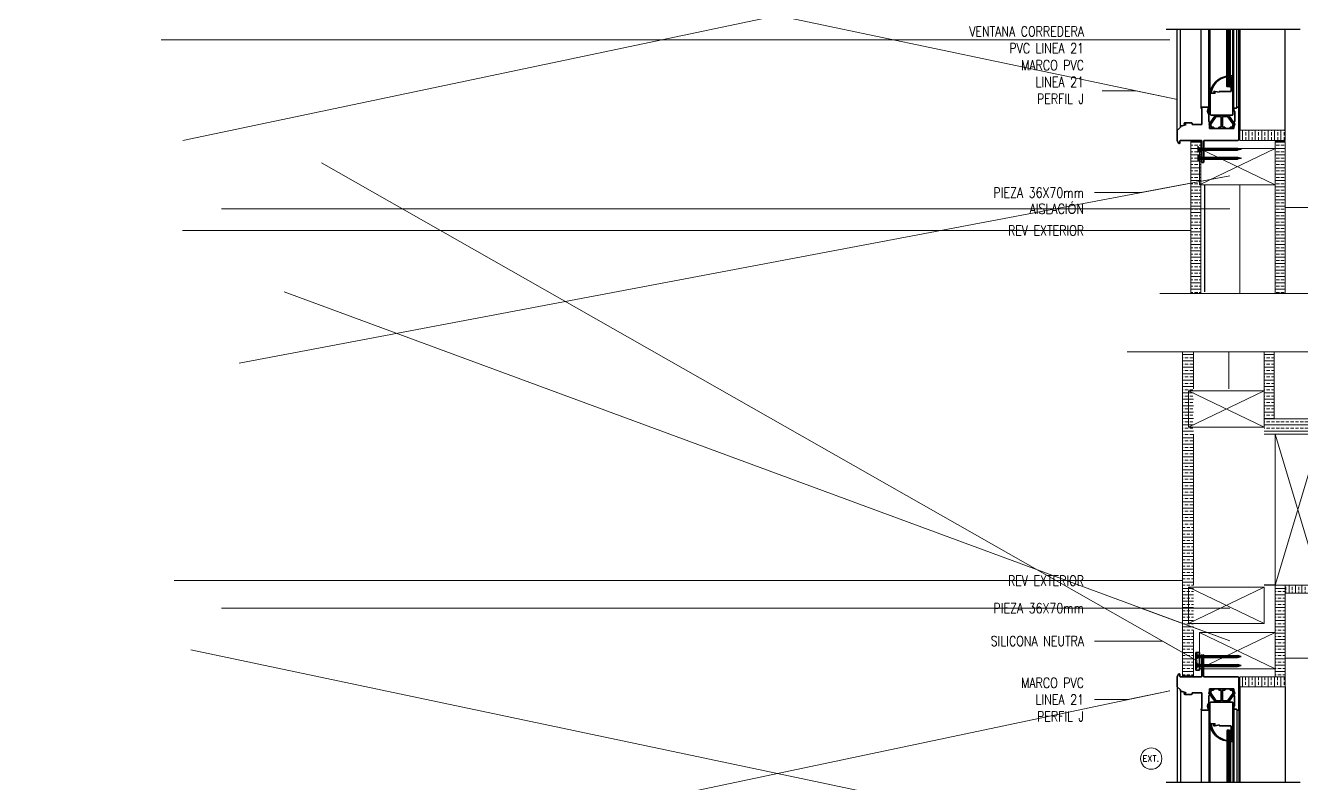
# Model space of a CAD drawing. Header units: metres. Extents: x -2 to 690, y -116 to 73.
# Drawn here: x 149.536 to 150.801, y 29.737 to 30.489 of the extents above; entities that cross this region are included whole.
import ezdxf

# ---------------------------------------------------------------- set-up
doc = ezdxf.new("R2010")
doc.units = ezdxf.units.M
doc.header["$LTSCALE"] = 5
doc.header["$MEASUREMENT"] = 0
doc.layers.get('0').update_dxf_attribs({"color": 30})
doc.layers.get('DEFPOINTS').update_dxf_attribs({"color": 210})
doc.layers.add('_AUX', color=210, linetype='Continuous', lineweight=18, plot=False)
for name, color, linetype, lineweight in [('A-ANNO-SYMB', 3, 'Continuous', 18), ('A-ANNO-TEXT', 3, 'Continuous', 18), ('A-DETL-PATT', 8, 'Continuous', 18), ('A-ELEV-MBE1', 7, 'Continuous', 35), ('A-ELEV-MBE2', 4, 'Continuous', 25), ('A-FURN', 8, 'Continuous', 18), ('A-WALL-PATT', 8, 'Continuous', 18), ('A-WALL-STUD', 3, 'Continuous', 18)]:
    doc.layers.add(name, color=color, linetype=linetype, lineweight=lineweight)
doc.styles.add('E-ROMANS', font='romans.shx', dxfattribs={"width": 0.8})
doc.dimstyles.new('E-0100_TICK_12', dxfattribs={"dimscale": 0.001, "dimtxt": 120, "dimasz": 120, "dimexe": 60, "dimexo": 40, "dimgap": 60, "dimtad": 0, "dimzin": 0, "dimdsep": 46, "dimtxsty": 'E-ROMANS', "dimblk": 'OBLIQUE', "dimcen": 60, "dimclrd": 256, "dimclre": 256, "dimclrt": 256, "dimadec": 0, "dimazin": 0, "dimtfac": 1, "dimtmove": 1, "dimatfit": 3, "dimldrblk": 'OPEN90', "dimfxl": 1, "dimtfill": 1, "dimtolj": 1, "dimtzin": 0, "dimlwd": -1, "dimarcsym": 0})
pattern_1 = [(0, (-420.2221840538066, 6.149576536838513), (0, 0.00635), []), (0, (-420.2221840538066, 6.152751536838512), (0, 0.00635), [0.003175, -0.0015875])]
pattern_2 = [(0, (0, 0), (0, 0.00635), []), (0, (0, 0.003175), (0, 0.00635), [0.003175, -0.0015875])]

# ---------------------------------------------------------------- blocks, each defined once
blk = doc.blocks.new('_Oblique')
at = {"color": 0, "linetype": 'ByBlock', "lineweight": -2}
blk.add_line((-0.5, -0.5), (0.5, 0.5), dxfattribs=at)

msp = doc.modelspace()

# ---------------------------------------------------------------- hatches: boundary and pattern name
at = {"layer": 'A-DETL-PATT'}
h = msp.add_hatch(dxfattribs=at)
h.set_pattern_fill('BRASS', color=256, scale=0.001, angle=90, style=0)
h.set_pattern_definition([(90, (0, 0.7523734458184386), (-0.00635, 3.888253587292846e-19), []), (90, (-0.003175, 0.7523734458184386), (-0.00635, 3.888253587292846e-19), [0.003175, -0.0015875])])
h.paths.add_polyline_path([(150.78506039334, 30.38507549000851), (150.7399330644978, 30.38507549000851), (150.7399330644978, 30.37507549000851), (150.78506039334, 30.37507549000851)])
h = msp.add_hatch(dxfattribs=at)
h.set_pattern_fill('BRASS', color=256, scale=0.001, style=0)
h.set_pattern_definition([(0, (0, 0.750585797999392), (0, 0.00635), []), (0, (0, 0.753760797999392), (0, 0.00635), [0.003175, -0.0015875])])
h.paths.add_polyline_path([(150.78506039334, 30.37507549000851), (150.77506039334, 30.37507549000851), (150.77506039334, 30.22294284773797), (150.78506039334, 30.22294284773797)])
h.paths.add_polyline_path([(150.7013260460784, 30.37407549000851), (150.6913260460785, 30.37407549000852), (150.6913260460784, 30.22294284773797), (150.7013260460784, 30.22294284773797)])
h = msp.add_hatch(dxfattribs=at)
h.set_pattern_fill('BRASS', color=256, scale=0.001, style=0)
h.set_pattern_definition(pattern_2)
h.paths.add_polyline_path([(150.69406039334, 30.08352155627151), (150.6940603933401, 30.12852155627147), (150.69406039334, 30.16530629584946), (150.6830603933397, 30.16530629584946), (150.6830603933397, 29.99345994172526), (150.69406039334, 29.99345994172526)])
h = msp.add_hatch(dxfattribs=at)
h.set_pattern_fill('BRASS', color=256, scale=0.001, style=0)
h.set_pattern_definition(pattern_2)
h.paths.add_polyline_path([(150.7740603933401, 30.16530629584947), (150.76406039334, 30.16530629584946), (150.7640603933401, 30.09852155627146), (150.7740603933401, 30.09852155627147)])
h = msp.add_hatch(dxfattribs=at)
h.set_pattern_fill('BRASS', color=256, scale=0.001, style=0)
h.set_pattern_definition(pattern_2)
h.paths.add_polyline_path([(150.9111185153663, 30.09852155627146), (150.7640603933401, 30.09852155627147), (150.7640603933401, 30.08352155627147), (150.9111185153663, 30.08352155627146)])
h = msp.add_hatch(dxfattribs=at)
h.set_pattern_fill('BRASS', color=256, scale=0.001, style=0)
h.set_pattern_definition(pattern_1)
h.paths.add_polyline_path([(150.6940603933401, 29.93352155627152), (150.6940603933401, 29.99345994172525), (150.6830603933396, 29.99345994172525), (150.6830603933397, 29.84352155627152), (150.6940603933395, 29.84352155627152), (150.6940603933401, 29.88852155627152)])
h = msp.add_hatch(dxfattribs=at)
h.set_pattern_fill('BRASS', color=256, scale=0.001, style=0)
h.set_pattern_definition(pattern_1)
h.paths.add_polyline_path([(150.78506039334, 29.93352157157448), (150.7750603933399, 29.93352157157448), (150.7750603933401, 29.84272238799189), (150.78506039334, 29.84272238799188)])
h = msp.add_hatch(dxfattribs=at)
h.set_pattern_fill('BRASS', color=256, scale=0.001, angle=90, style=0)
h.set_pattern_definition([(90, (-420.2221840538066, 6.149576536838513), (-0.00635, 3.888253587292846e-19), []), (90, (-420.2253590538067, 6.149576536838513), (-0.00635, 3.888253587292846e-19), [0.003175, -0.0015875])])
h.paths.add_polyline_path([(150.9111185153663, 29.93352157157448), (150.8500603940548, 29.93352157157448), (150.8500603940547, 29.9335215570817), (150.8050569112615, 29.9335215570817), (150.8050569112615, 29.93352157157448), (150.78506039334, 29.93352157157448), (150.78506039334, 29.9255215715745), (150.9111185153663, 29.92552157157449)])
h = msp.add_hatch(dxfattribs=at)
h.set_pattern_fill('BRASS', color=256, scale=0.001, angle=90, style=0)
h.set_pattern_definition([(270, (-6.113466616852747e-05, 59.46522360046159), (-0.00635, -3.888253587292846e-19), []), (270, (-0.003236134666168566, 59.46522360046159), (-0.00635, -3.888253587292846e-19), [0.003175, -0.0015875])])
h.paths.add_polyline_path([(150.7398719298317, 29.84252155627152), (150.7398719298317, 29.83252155627152), (150.7849992586738, 29.83252155627152), (150.7849992586738, 29.84252155627152)])

# ---------------------------------------------------------------- linework, layer by layer
at = {"layer": '_AUX'}
for points in [[(150.6605769799438, 30.22294284773797), (150.8317718483272, 30.22294284773797)], [(150.628373589192, 30.16530629584946), (150.8593997640821, 30.16530629584946)]]:
    msp.add_lwpolyline(points, dxfattribs=at)
at = {"layer": 'A-ANNO-SYMB'}
for p, q in [((150.7013260460784, 30.37407549000851), (150.6913260460784, 30.37407549000851)), ((150.6940603933401, 30.12852155627147), (150.6940603933401, 30.16530629584946)), ((150.6940603933401, 29.93352155627152), (150.6940603933401, 30.08352155627147)), ((150.9111185153663, 29.93352157157448), (150.77506039334, 29.93352157157448)), ((150.9111185153663, 29.92552157157449), (150.78506039334, 29.9255215715745)), ((150.6940603933396, 29.84352155627152), (150.6840603933396, 29.84352155627152))]:
    msp.add_line(p, q, dxfattribs=at)
for points in [[(150.7399330644978, 30.37507549000851), (150.78506039334, 30.37507549000851), (150.78506039334, 30.38507549000851), (150.7399330644978, 30.38507549000851)], [(150.77506039334, 29.9335215570817), (150.77506039334, 30.0835215570817), (150.8200638761333, 30.08352155708167), (150.8200638761333, 29.93352157395774)], [(150.7398719298317, 29.84252155627152), (150.7849992586738, 29.84252155627152), (150.7849992586738, 29.83252155627152), (150.7398719298317, 29.83252155627152)]]:
    msp.add_lwpolyline(points, close=True, dxfattribs=at)
for points in [[(150.6913260460784, 30.37407549000851), (150.6913260460784, 30.22294284773797)], [(150.7013260460784, 30.22294284773797), (150.7013260460784, 30.37407549000851)], [(150.77506039334, 30.22294284773797), (150.77506039334, 30.37407549000853)], [(150.77506039334, 30.37407549000851), (150.78506039334, 30.37407549000851)], [(150.78506039334, 30.37407549000851), (150.78506039334, 30.22294284773797)], [(150.6830603933397, 29.99345994172525), (150.6830603933397, 30.16530629584946)], [(150.7640603933401, 30.09852155627147), (150.7640603933401, 30.16530629584946)], [(150.7740603933401, 30.09852155627147), (150.7740603933401, 30.16530629584946)], [(150.7640603933401, 30.09852155627147), (150.9111185153662, 30.09852155627146)], [(150.7640603933401, 30.08352155627147), (150.9111185153662, 30.08352155627146)], [(150.8200638761333, 30.08352155708167), (150.77506039334, 29.9335215570817)], [(150.8200638761333, 29.93352157395774), (150.77506039334, 30.0835215570817)], [(150.6830603933397, 29.84352155627152), (150.6830603933397, 29.99345994172525)], [(150.77506039334, 29.93352157157448), (150.77506039334, 29.84272238799189)], [(150.78506039334, 29.84272238799189), (150.78506039334, 29.93352157157448)], [(150.6940603933401, 29.88852155627152), (150.6940603933396, 29.84352155627152), (150.6830603933397, 29.84352155627152)], [(150.78506039334, 29.84272238799189), (150.77506039334, 29.84272238799189)]]:
    msp.add_lwpolyline(points, dxfattribs=at)
at = {"layer": 'A-ANNO-TEXT'}
for start, end in [(0, 180), (180, 0)]:
    msp.add_arc((150.6520741389482, 29.76144140674318), 0.01057730889806408, start, end, dxfattribs=at)
at = {"layer": 'A-ELEV-MBE1'}
for p, q in [((150.7301663270742, 30.43793505648296), (150.7301663270742, 30.42836696013954)), ((150.7313509606981, 30.43792957130401), (150.7301663270742, 30.43792957130401)), ((150.7313669208897, 30.42836696013954), (150.7313509606981, 30.43793505648296)), ((150.7315246369244, 30.43925942059569), (150.7325261354428, 30.43925942059569)), ((150.7315246369244, 30.42386128230297), (150.7315246369244, 30.43769448058804)), ((150.733026884702, 30.43875857276381), (150.733026884702, 30.40038245069913)), ((150.7104629138253, 30.42225336460785), (150.7104629138253, 30.42177613682566)), ((150.7104629138253, 30.42177613682566), (150.7104629138253, 30.4211493504931)), ((150.7114828647613, 30.4220069328858), (150.7114828647613, 30.42225336460785)), ((150.7149858251296, 30.42176050116376), (150.7117292964834, 30.42176050116376)), ((150.7140207888532, 30.42301878153165), (150.7140207888532, 30.4230350460253)), ((150.7159357067617, 30.42212512655989), (150.7144966977948, 30.42243099258824)), ((150.7145966505013, 30.42361090767337), (150.7155686757857, 30.42361090767337)), ((150.7159357067617, 30.42212512655989), (150.7149858251296, 30.42176050116376)), ((150.7155686757857, 30.42361090767337), (150.7194288808525, 30.42279048718435)), ((150.7194288808525, 30.42279048718435), (150.7194288808525, 30.42311025698687)), ((150.7199296301116, 30.42361090767337), (150.7312742622948, 30.42361090767337)), ((150.7301663270742, 30.42836696013954), (150.7313669208897, 30.42836696013954)), ((150.7024620567899, 30.40816713022573), (150.7087350255608, 30.40816713022573)), ((150.7024620567899, 30.39127462997055), (150.7024620567899, 30.40659391011222)), ((150.7092392248641, 30.40766293092243), (150.7092392248641, 30.39413284365548)), ((150.7339660852811, 30.40479702856778), (150.7339660852811, 30.40615220589363)), ((150.7349745824603, 30.40716070307291), (150.7366500224522, 30.40716070307291)), ((150.7371463359403, 30.40765701656111), (150.7371463359403, 30.40767081673754)), ((150.7376426494285, 30.40816713022573), (150.7384367510096, 30.40816713022573)), ((150.7389330644978, 30.40767081673754), (150.7389330644978, 30.37608398718779)), ((150.7092392248641, 30.39413284365548), (150.7099837443828, 30.39284341431307)), ((150.7094602248324, 30.39126516699243), (150.7151060741571, 30.39923683890971)), ((150.7104462474387, 30.40113357458792), (150.7104462474387, 30.40229463825161)), ((150.7162299013823, 30.39844096302021), (150.7111743053183, 30.39130272318687)), ((150.7327765102595, 30.40013207606954), (150.711447745957, 30.40013207606954)), ((150.717034254523, 30.40023400022978), (150.7274230273428, 30.40023400022978)), ((150.721046754394, 30.39885693976701), (150.717034254523, 30.39885693976701)), ((150.7215396178381, 30.3887966111464), (150.7215396178381, 30.39836407632293)), ((150.7229176640277, 30.39836407632293), (150.7229176640277, 30.3887966111464)), ((150.7274230273428, 30.39885693976701), (150.7234105274718, 30.39885693976701)), ((150.7332829765475, 30.39130272318687), (150.7282273804835, 30.39844096302021)), ((150.7293512077087, 30.39923683890971), (150.7349970570334, 30.39126516699243)), ((150.7341783122801, 30.39284341431307), (150.7349228317987, 30.39413284365548)), ((150.7349228317987, 30.39413284365548), (150.7349228317987, 30.4037603395995)), ((150.6779300745788, 30.37519121434518), (150.6779300745788, 30.38471215321259)), ((150.6780039055227, 30.38489047120666), (150.6811622730451, 30.38804874015634)), ((150.681236103989, 30.38822705815041), (150.681236103989, 30.38918203035967)), ((150.681488252927, 30.38943408072497), (150.6829087938297, 30.38943408072497)), ((150.6867623762519, 30.3909133324229), (150.6829087938297, 30.38943408072497)), ((150.6848356828665, 30.39181283685149), (150.6848356828665, 30.39182929849052)), ((150.6867623762519, 30.3909133324229), (150.6853149432795, 30.39122100642784)), ((150.6854154874221, 30.39240920161883), (150.6921583522006, 30.39240920161883)), ((150.6926625515039, 30.39190500231554), (150.6926625515039, 30.39127462997055)), ((150.6931668493799, 30.39077043066726), (150.7019577589139, 30.39077043066726)), ((150.7097426355859, 30.39057693247911), (150.7094602248324, 30.39097575757806)), ((150.7106389570453, 30.3872919976243), (150.7097801917803, 30.39049708860117)), ((150.7099837443828, 30.39284341431307), (150.7099837443828, 30.39284341431307)), ((150.7099837443828, 30.39284341431307), (150.7099837443828, 30.39200435180898)), ((150.7099837443828, 30.38973738785883), (150.7099837443828, 30.38688765245477)), ((150.7099837443828, 30.38688765245477), (150.7341783122801, 30.38688765245477)), ((150.7111004743743, 30.39089039362955), (150.7116956562694, 30.38866905808707)), ((150.7136406925651, 30.38692668723954), (150.7111150631323, 30.38692668723954)), ((150.7121717623564, 30.38830374770231), (150.7136406925651, 30.38830374770231)), ((150.7141335560092, 30.38781088425823), (150.7141335560092, 30.38741955068363)), ((150.719098958063, 30.38741955068363), (150.719098958063, 30.38781088425823)), ((150.7195918215071, 30.38830374770231), (150.721046754394, 30.38830374770231)), ((150.7248654603588, 30.38692668723954), (150.7195918215071, 30.38692668723954)), ((150.7234105274718, 30.38830374770231), (150.7248654603588, 30.38830374770231)), ((150.7253583238028, 30.38781088425823), (150.7253583238028, 30.38741955068363)), ((150.7303237258566, 30.38741955068363), (150.7303237258566, 30.38781088425823)), ((150.7308165893007, 30.38830374770231), (150.7322855195094, 30.38830374770231)), ((150.7333422187335, 30.38692668723954), (150.7308165893007, 30.38692668723954)), ((150.7327616255964, 30.38866905808707), (150.7333568074915, 30.39089039362955)), ((150.7346770900855, 30.39049708860117), (150.7338183248205, 30.3872919976243)), ((150.7341783122801, 30.3924211958168), (150.7341783122801, 30.39284341431307)), ((150.7341783122801, 30.38863554586208), (150.7341783122801, 30.38688765245477)), ((150.7349970570334, 30.39097575757806), (150.7347145477072, 30.39057693247911)), ((150.6792570601156, 30.37233625355899), (150.6779805437954, 30.37497129867644)), ((150.680646265892, 30.37265501855226), (150.680646265892, 30.37458262656443)), ((150.7017606135363, 30.37507549000851), (150.6811391293361, 30.37507549000851)), ((150.7022649114123, 30.35350719425932), (150.7022649114123, 30.37457119213253)), ((150.7041215280061, 30.37457119213253), (150.7041215280061, 30.35350719425932)), ((150.7379245673185, 30.37507549000851), (150.7046258258821, 30.37507549000851)), ((150.703628664562, 30.35301433081524), (150.7027577748564, 30.35301433081524)), ((150.6962032309939, 29.86668430531448), (150.6962032309939, 29.84913410479954)), ((150.6999883807161, 29.86668430531448), (150.6962032309939, 29.86668430531448)), ((150.6999883807161, 29.84913410479952), (150.6999883807161, 29.86668430531448)), ((150.7022037767461, 29.86408985202071), (150.7022037767461, 29.8430258541475)), ((150.70406039334, 29.8430258541475), (150.70406039334, 29.86408985202071)), ((150.6962032309939, 29.84913410479954), (150.6999883807161, 29.84913410479952)), ((150.6778689399126, 29.84240583193485), (150.6778689399126, 29.83288489306744)), ((150.6791959254494, 29.84526079272104), (150.6779194091293, 29.84262574760359)), ((150.6805851312258, 29.84494202772777), (150.6805851312258, 29.8430144197156)), ((150.7016994788701, 29.84252155627152), (150.6810779946699, 29.84252155627152)), ((150.7378634326524, 29.84252155627152), (150.7045646912159, 29.84252155627152)), ((150.7388719298316, 29.80992622954249), (150.7388719298316, 29.84151305909224)), ((150.6779427708565, 29.83270657507337), (150.6811011383789, 29.82954830612369)), ((150.6811749693228, 29.82936998812962), (150.6811749693228, 29.82841501592036)), ((150.6814271182608, 29.82816296555506), (150.6828476591635, 29.82816296555506)), ((150.6867012415857, 29.82668371385713), (150.6828476591635, 29.82816296555506)), ((150.6847745482003, 29.82578420942854), (150.6847745482003, 29.82576774778951)), ((150.6867012415857, 29.82668371385713), (150.6852538086133, 29.82637603985219)), ((150.685354352756, 29.8251878446612), (150.6920972175344, 29.8251878446612)), ((150.6926014168377, 29.82569204396449), (150.6926014168377, 29.82632241630948)), ((150.6931057147137, 29.82682661561277), (150.7018966242478, 29.82682661561277)), ((150.7024009221237, 29.82632241630948), (150.7024009221237, 29.81100313616781)), ((150.709178090198, 29.82346420262455), (150.7099226097166, 29.82475363196696)), ((150.7096815009197, 29.82702011380092), (150.7093990901663, 29.82662128870197)), ((150.7093990901663, 29.8263318792876), (150.7150449394909, 29.81836020737032)), ((150.7105778223791, 29.83030504865573), (150.7097190571142, 29.82709995767886)), ((150.7099226097166, 29.83070939382526), (150.7341171776139, 29.83070939382526)), ((150.7099226097166, 29.8278596584212), (150.7099226097166, 29.83070939382526)), ((150.7099226097166, 29.82475363196696), (150.7099226097166, 29.82559269447105)), ((150.7099226097166, 29.82475363196696), (150.7099226097166, 29.82475363196696)), ((150.7110393397082, 29.82670665265048), (150.7116345216033, 29.82892798819296)), ((150.713579557899, 29.83067035904049), (150.7110539284661, 29.83067035904049)), ((150.7161687667161, 29.81915608325982), (150.7111131706521, 29.82629432309316)), ((150.7121106276902, 29.82929329857772), (150.713579557899, 29.82929329857772)), ((150.714072421343, 29.8297861620218), (150.714072421343, 29.8301774955964)), ((150.7190378233968, 29.8301774955964), (150.7190378233968, 29.8297861620218)), ((150.7248043256926, 29.83067035904049), (150.7195306868409, 29.83067035904049)), ((150.7195306868409, 29.82929329857772), (150.7209856197278, 29.82929329857772)), ((150.7214784831719, 29.82880043513363), (150.7214784831719, 29.8192329699571)), ((150.7228565293616, 29.8192329699571), (150.7228565293616, 29.82880043513363)), ((150.7233493928057, 29.82929329857772), (150.7248043256926, 29.82929329857772)), ((150.7252971891367, 29.8297861620218), (150.7252971891367, 29.8301774955964)), ((150.7332218418814, 29.82629432309316), (150.7281662458174, 29.81915608325982)), ((150.7292900730426, 29.81836020737032), (150.7349359223672, 29.8263318792876)), ((150.7302625911904, 29.8301774955964), (150.7302625911904, 29.8297861620218)), ((150.7332810840674, 29.83067035904049), (150.7307554546345, 29.83067035904049)), ((150.7307554546345, 29.82929329857772), (150.7322243848432, 29.82929329857772)), ((150.7327004909302, 29.82892798819296), (150.7332956728253, 29.82670665265048)), ((150.7346159554193, 29.82709995767886), (150.7337571901543, 29.83030504865573)), ((150.7341171776139, 29.82896150041795), (150.7341171776139, 29.83070939382526)), ((150.7341171776139, 29.82517585046323), (150.7341171776139, 29.82475363196696)), ((150.7341171776139, 29.82475363196696), (150.7348616971325, 29.82346420262455)), ((150.7349359223672, 29.82662128870197), (150.7346534130411, 29.82702011380092)), ((150.709178090198, 29.8099341153576), (150.709178090198, 29.82346420262455)), ((150.7103851127725, 29.81646347169211), (150.7103851127725, 29.81530240802842)), ((150.7327153755933, 29.81746497021049), (150.7113866112909, 29.81746497021049)), ((150.7209856197278, 29.81874010651302), (150.7169731198569, 29.81874010651302)), ((150.7169731198569, 29.81736304605025), (150.7273618926766, 29.81736304605025)), ((150.7273618926766, 29.81874010651302), (150.7233493928057, 29.81874010651302)), ((150.7329657500358, 29.77883847351622), (150.7329657500358, 29.8172145955809)), ((150.7339049506149, 29.81280001771225), (150.7339049506149, 29.8114448403864)), ((150.7348616971325, 29.82346420262455), (150.7348616971325, 29.81383670668053)), ((150.7024009221237, 29.8094299160543), (150.7086738908946, 29.8094299160543)), ((150.7349134477942, 29.81043634320712), (150.736588887786, 29.81043634320712)), ((150.7370852012742, 29.80994002971892), (150.7370852012742, 29.80992622954249)), ((150.7375815147624, 29.8094299160543), (150.7383756163435, 29.8094299160543)), ((150.7104017791592, 29.79582090945437), (150.7104017791592, 29.79644769578693)), ((150.7104017791592, 29.79534368167218), (150.7104017791592, 29.79582090945437)), ((150.7114217300952, 29.79559011339423), (150.7114217300952, 29.79534368167218)), ((150.7149246904634, 29.79583654511627), (150.7116681618172, 29.79583654511627)), ((150.7139596541871, 29.79457826474838), (150.7139596541871, 29.79456200025473)), ((150.7158745720956, 29.79547191972014), (150.7144355631287, 29.79516605369179)), ((150.7145355158351, 29.79398613860666), (150.7155075411195, 29.79398613860666)), ((150.7158745720956, 29.79547191972014), (150.7149246904634, 29.79583654511627)), ((150.7155075411195, 29.79398613860666), (150.7193677461863, 29.79480655909568)), ((150.7193677461863, 29.79480655909568), (150.7193677461863, 29.79448678929316)), ((150.7198684954455, 29.79398613860666), (150.7312131276287, 29.79398613860666)), ((150.730105192408, 29.77966198979707), (150.730105192408, 29.78923008614049)), ((150.730105192408, 29.78923008614049), (150.7313057862235, 29.78923008614049)), ((150.7313057862235, 29.78923008614049), (150.7312898260319, 29.77966198979707)), ((150.7314635022583, 29.79373576397706), (150.7314635022583, 29.77990256569199)), ((150.7312898260319, 29.77966747497602), (150.730105192408, 29.77966747497602)), ((150.7314635022583, 29.77833762568434), (150.7324650007766, 29.77833762568434))]:
    msp.add_line(p, q, dxfattribs=at)
for points in [[(150.7104462474387, 30.40229463825161), (150.7104462474387, 30.42040611241457, -0.414214), (150.7106966220683, 30.42065648704416), (150.7109557772694, 30.42065648704416)], [(150.7103851127725, 29.81530240802842), (150.7103851127725, 29.79719093386546, 0.414214), (150.7106354874021, 29.79694055923587), (150.7108946426033, 29.79694055923587)]]:
    msp.add_lwpolyline(points, format="xyb", dxfattribs=at)
for points in [[(150.7104462474387, 30.4051913601072), (150.7077818276599, 30.40564997804411)], [(150.7077818276599, 30.40564987947143), (150.7104462474387, 30.40519126153451)], [(150.7104462474387, 30.40550778426628), (150.7078623615467, 30.40611662115297)], [(150.7078623615467, 30.40611652258028), (150.7104462474387, 30.4055076856936)], [(150.7104462474387, 30.40581899741082), (150.7079797616191, 30.40653614651657)], [(150.7079797616191, 30.40653604794388), (150.7104462474387, 30.40581889883813)], [(150.7104462474387, 30.40613172681223), (150.7081776955783, 30.40690214691015)], [(150.7081776955783, 30.40690204833746), (150.7104462474387, 30.40613162823955)], [(150.7071913772539, 30.40421318253192), (150.7104462474387, 30.40421318253192)], [(150.7071913772539, 30.40421318253192), (150.7104462474387, 30.40421318253192)], [(150.7104462474387, 30.40436791965005), (150.7076945908304, 30.40446197999849)], [(150.7076945908304, 30.40446188142581), (150.7104462474387, 30.40436782107736)], [(150.7076945908304, 30.40396448363804), (150.7104462474387, 30.40405854398648)], [(150.7104462474387, 30.4040584454138), (150.7076945908304, 30.40396438506535)], [(150.7104462474387, 30.40460183088444), (150.7077044480992, 30.40476371099896)], [(150.7077044480992, 30.40476361242628), (150.7104462474387, 30.40460179244552)], [(150.7077044480992, 30.40366275263757), (150.7104462474387, 30.40382457261833)], [(150.7104462474387, 30.40382453417941), (150.7077044480992, 30.40366265406488)], [(150.7104462474387, 30.40488168611131), (150.7077305698618, 30.40517613912897)], [(150.7077305698618, 30.40517604055628), (150.7104462474387, 30.40488158753863)], [(150.7077305698618, 30.40325032450756), (150.7104462474387, 30.40354477752522)], [(150.7104462474387, 30.40354467895253), (150.7077305698618, 30.40325022593488)], [(150.7077818276599, 30.40277648559242), (150.7104462474387, 30.40323510352934)], [(150.7104462474387, 30.40323500495665), (150.7077818276599, 30.40277638701973)], [(150.7078623615467, 30.40230984248356), (150.7104462474387, 30.40291867937025)], [(150.7104462474387, 30.40291858079756), (150.7078623615467, 30.40230974391088)], [(150.7079797616191, 30.40189031711996), (150.7104462474387, 30.40260746622572)], [(150.7104462474387, 30.40260736765303), (150.7079797616191, 30.40189021854727)], [(150.7081776955783, 30.40152431672639), (150.7104462474387, 30.4022947368243)], [(150.7104462474387, 30.40229463825161), (150.7081776955783, 30.4015242181537)], [(150.7071302425878, 29.81338386374811), (150.7103851127725, 29.81338386374811)], [(150.7071302425878, 29.81338386374811), (150.7103851127725, 29.81338386374811)], [(150.7103851127725, 29.81353860086623), (150.7076334561642, 29.81363266121468)], [(150.7076334561642, 29.81363256264199), (150.7103851127725, 29.81353850229355)], [(150.7076334561642, 29.81313516485422), (150.7103851127725, 29.81322922520267)], [(150.7103851127725, 29.81322912662998), (150.7076334561642, 29.81313506628154)], [(150.7103851127725, 29.81377251210062), (150.7076433134331, 29.81393439221515)], [(150.7076433134331, 29.81393429364246), (150.7103851127725, 29.8137724736617)], [(150.7076433134331, 29.81283343385375), (150.7103851127725, 29.81299525383451)], [(150.7103851127725, 29.81299521539559), (150.7076433134331, 29.81283333528107)], [(150.7103851127725, 29.8140523673275), (150.7076694351956, 29.81434682034515)], [(150.7076694351956, 29.81434672177247), (150.7103851127725, 29.81405226875481)], [(150.7076694351956, 29.81242100572375), (150.7103851127725, 29.8127154587414)], [(150.7103851127725, 29.81271536016872), (150.7076694351956, 29.81242090715106)], [(150.7103851127725, 29.81436204132338), (150.7077206929938, 29.8148206592603)], [(150.7077206929938, 29.81482056068761), (150.7103851127725, 29.81436194275069)], [(150.7077206929938, 29.8119471668086), (150.7103851127725, 29.81240578474552)], [(150.7103851127725, 29.81240568617283), (150.7077206929938, 29.81194706823592)], [(150.7103851127725, 29.81467846548247), (150.7078012268805, 29.81528730236915)], [(150.7078012268805, 29.81528720379647), (150.7103851127725, 29.81467836690978)], [(150.7078012268805, 29.81148052369975), (150.7103851127725, 29.81208936058643)], [(150.7103851127725, 29.81208926201375), (150.7078012268805, 29.81148042512706)], [(150.7103851127725, 29.814989678627), (150.7079186269529, 29.81570682773276)], [(150.7079186269529, 29.81570672916007), (150.7103851127725, 29.81498958005431)], [(150.7079186269529, 29.81106099833615), (150.7103851127725, 29.8117781474419)], [(150.7103851127725, 29.81177804886921), (150.7079186269529, 29.81106089976346)], [(150.7103851127725, 29.81530240802842), (150.7081165609121, 29.81607282812633)], [(150.7081165609121, 29.81607272955364), (150.7103851127725, 29.81530230945573)], [(150.7081165609121, 29.81069499794257), (150.7103851127725, 29.81146541804048)], [(150.7103851127725, 29.8114653194678), (150.7081165609121, 29.81069489936988)]]:
    msp.add_lwpolyline(points, dxfattribs=at)
for centre, radius, start, end in [((150.7297997245814, 30.41926160156569), 0.01956688264172495, 98.03022658086196, 171.2050160558135), ((150.7301072539187, 30.41965117948732), 0.01880529816005018, 99.12044193086433, 172.0461684855154), ((150.7315246369244, 30.43847695059186), 0.0007824700038255246, 90, 270), ((150.7325261352599, 30.43875867114389), 0.0005007494517952686, 359.9887433456502, 89.99997906686212), ((150.7109557772694, 30.4211493504931), 0.0004928634440826526, 180, 270), ((150.7117292964834, 30.4220069328858), 0.0002464317220413263, 180, 270), ((150.7145966500711, 30.42303504645552), 0.0005758612178549246, 89.99995719646842, 180.0000428042497), ((150.7146217038602, 30.4230187615306), 0.0006009150072853303, 179.998092948786, 257.9932924629113), ((150.7199296300276, 30.42311015848851), 0.0005007491848658484, 89.99999038779339, 179.9887298054549), ((150.7024620567899, 30.40738052016898), 0.0007866100567558923, 90, 270), ((150.7087350259375, 30.40766293129911), 0.0005041989266217865, 359.999957195699, 90.00004280353158), ((150.7349745817069, 30.40615220664706), 0.00100849642585897, 89.99995719646842, 180.000042804301), ((150.7366500228229, 30.40765701619032), 0.0004963131174079215, 269.9999571964684, 4.280430102214224e-05), ((150.7376426490577, 30.40767081710833), 0.0004963131174078095, 89.99995719646842, 180.000042804301), ((150.7384367513804, 30.40767081710833), 0.0004963131174078095, 359.999957195699, 90.00004280353158), ((150.7114477452089, 30.40113357383972), 0.001001497770181546, 179.999957195699, 270.0000428035316), ((150.7170342446969, 30.39787120685123), 0.002362793378569641, 89.99976172531063, 144.6918617458651), ((150.7170342825331, 30.39787122879259), 0.000985710974822694, 90.00162812310894, 144.6904824721633), ((150.7210467547622, 30.39836407669113), 0.0004928630758771401, 359.999957195699, 90.00004280353158), ((150.7234105271036, 30.39836407669113), 0.0004928630758768018, 89.99995719646842, 180.000042804301), ((150.7274230371689, 30.39787120685123), 0.002362793378569654, 35.3081382541347, 90.00023827468934), ((150.7274229993327, 30.39787122879259), 0.000985710974822905, 35.3095175278367, 89.9983718768894), ((150.7347539597466, 30.40479704600321), 0.0007878744657553779, 180.0012679381896, 265.4085505021236), ((150.7346706715589, 30.40376035161059), 0.0002521602400922775, 359.997270843564, 85.40097495749738), ((150.6781822393409, 30.38471219019839), 0.0002521647648307422, 135.0084847440638, 180.0084037518579), ((150.6809839392268, 30.38822702116462), 0.0002521647648307036, 315.0084847440638, 0.008403751909156865), ((150.6814882034523, 30.3891819812617), 0.0002520994681288484, 89.9887556744717, 179.9888412835371), ((150.6854155362752, 30.39182934821003), 0.0005798534108637012, 90.00482721479246, 180.0049128238064), ((150.6854407267365, 30.39181283123862), 0.0006050438700788569, 179.9994684785126, 258.0011846937819), ((150.6921583525773, 30.39190500269221), 0.0005041989266218994, 359.9999571957503, 90.00004280353158), ((150.6931667997169, 30.39127467888015), 0.0005042482153385482, 180.0055574087405, 270.0056430179076), ((150.7019578085769, 30.39127467888015), 0.0005042482153380881, 269.9943569820924, 359.9944425913108), ((150.709664565907, 30.39112046228524), 0.000250389151209732, 144.695674468528, 215.304325531472), ((150.7095384387884, 30.39043212975631), 0.0002503281060003969, 15.0400882089051, 35.34171820517454), ((150.7111150414761, 30.38741956682505), 0.0004928795859783889, 195.0003101311559, 270.0025174605772), ((150.7115764791482, 30.39101793591547), 0.0004927956771824968, 144.6969324861823, 194.9996845534728), ((150.7121717407003, 30.38879662728782), 0.0004928795859779465, 195.0003101311559, 270.0025174605772), ((150.7136406929334, 30.38781088462644), 0.0004928630758768018, 359.999957195699, 90.00004280353158), ((150.7136406929334, 30.38741955031542), 0.0004928630758766891, 269.9999571964684, 4.280430102214224e-05), ((150.7195918211389, 30.38781088462644), 0.0004928630758766891, 89.99995719646842, 180.000042804301), ((150.7195918211389, 30.38741955031542), 0.0004928630758768018, 179.999957195699, 270.0000428035316), ((150.7210467547622, 30.38879661077819), 0.0004928630758766891, 269.9999571964684, 4.280430102214224e-05), ((150.7234105271036, 30.38879661077819), 0.0004928630758771401, 179.999957195699, 270.0000428035316), ((150.724865460727, 30.38781088462644), 0.0004928630758768018, 359.999957195699, 90.00004280353158), ((150.724865460727, 30.38741955031542), 0.0004928630758766891, 269.9999571964684, 4.280430102214224e-05), ((150.7308165889325, 30.38781088462644), 0.0004928630758766891, 89.99995719646842, 180.000042804301), ((150.7308165889325, 30.38741955031542), 0.0004928630758768018, 179.999957195699, 270.0000428035316), ((150.7322855411655, 30.38879662728782), 0.000492879585978389, 269.9974825394212, 344.9996898688437), ((150.7328808027176, 30.39101793591547), 0.0004927956771824326, 345.0003154465272, 35.30306751381769), ((150.7333422403897, 30.38741956682505), 0.0004928795859783823, 269.9974825394212, 344.9996898688437), ((150.7349189392609, 30.39043233678887), 0.0002503673717642083, 144.7227106411084, 165.0113793731759), ((150.7347927159588, 30.39112046228524), 0.000250389151209732, 324.695674468528, 35.30432553147203), ((150.6784343742719, 30.37519119883416), 0.0005042996933303999, 179.9982377220642, 205.8521607457681), ((150.6799150913444, 30.37265501855226), 0.000731174547567133, 205.8465820276269, 0), ((150.6811391293361, 30.37458262656443), 0.0004928634440826526, 90, 180), ((150.701760613913, 30.37457119250928), 0.0005042974992372359, 359.999957195699, 90.00004280353158), ((150.7046258255054, 30.37457119250928), 0.0005042974992370118, 89.99995719646842, 180.000042804301), ((150.737924568072, 30.37608398643437), 0.001008496425859194, 269.9999571964684, 4.280430102214224e-05), ((150.7027577748564, 30.35350719425932), 0.0004928634440826526, 180, 270), ((150.703628664562, 30.35350719425932), 0.0004928634440826526, 270, 0), ((150.7026966401902, 29.86408985202071), 0.0004928634440826526, 90.00000000000001, 180), ((150.7035675298959, 29.86408985202071), 0.0004928634440826526, 0, 90.00000000000001), ((150.6783732396057, 29.84240584744587), 0.0005042996933303999, 154.1478392542318, 180.0017622779357), ((150.6798539566782, 29.84494202772777), 0.000731174547567133, 0, 154.153417972373), ((150.6810779946699, 29.8430144197156), 0.0004928634440826526, 180, 270), ((150.7016994792469, 29.84302585377075), 0.0005042974992372359, 269.9999571964684, 4.280430102214224e-05), ((150.7045646908392, 29.84302585377075), 0.0005042974992370118, 179.999957195699, 270.0000428035316), ((150.7378634334058, 29.84151305984566), 0.001008496425859194, 359.999957195699, 90.00004280353158), ((150.6781211046747, 29.83288485608164), 0.0002521647648307422, 179.9915962481421, 224.9915152559363), ((150.6809228045607, 29.82937002511541), 0.0002521647648307036, 359.9915962480908, 44.99151525593636), ((150.6814270687861, 29.82841506501833), 0.0002520994681288484, 180.0111587164629, 270.0112443255283), ((150.6853795920704, 29.82578421504141), 0.0006050438700788569, 101.9988153062181, 180.0005315214874), ((150.6853544016091, 29.82576769807), 0.0005798534108637012, 179.9950871761936, 269.9951727852076), ((150.6920972179111, 29.82569204358782), 0.0005041989266218994, 269.9999571964684, 4.280424972615634e-05), ((150.6931056650507, 29.82632236739988), 0.0005042482153385482, 89.99435698209243, 179.9944425912595), ((150.7018966739108, 29.82632236739988), 0.0005042482153380881, 0.005557408689190925, 90.00564301790759), ((150.7096034312409, 29.82647658399479), 0.000250389151209732, 144.6956744685281, 215.3043255314719), ((150.7094773041222, 29.82716491652372), 0.0002503281060003969, 324.6582817948256, 344.9599117910947), ((150.71105390681, 29.83017747945498), 0.0004928795859783889, 89.99748253942288, 164.9996898688442), ((150.7115153444821, 29.82657911036456), 0.0004927956771824968, 165.0003154465272, 215.3030675138176), ((150.7121106060341, 29.82880041899221), 0.0004928795859779465, 89.99748253942288, 164.9996898688442), ((150.7135795582672, 29.83017749596461), 0.0004928630758766891, 359.999957195699, 90.00004280353158), ((150.7135795582672, 29.82978616165359), 0.0004928630758768018, 269.9999571964684, 4.280430102214224e-05), ((150.7195306864727, 29.83017749596461), 0.0004928630758768018, 89.99995719646844, 180.000042804301), ((150.7195306864727, 29.82978616165359), 0.0004928630758766891, 179.999957195699, 270.0000428035316), ((150.720985620096, 29.82880043550184), 0.0004928630758766891, 359.999957195699, 90.00004280353158), ((150.7233493924375, 29.82880043550184), 0.0004928630758771401, 89.99995719646844, 180.000042804301), ((150.7248043260608, 29.83017749596461), 0.0004928630758766891, 359.999957195699, 90.00004280353158), ((150.7248043260608, 29.82978616165359), 0.0004928630758768018, 269.9999571964684, 4.280430102214224e-05), ((150.7307554542663, 29.83017749596461), 0.0004928630758768018, 89.99995719646844, 180.000042804301), ((150.7307554542663, 29.82978616165359), 0.0004928630758766891, 179.999957195699, 270.0000428035316), ((150.7322244064994, 29.82880041899221), 0.000492879585978389, 15.0003101311562, 90.00251746057874), ((150.7328196680514, 29.82657911036456), 0.0004927956771824326, 324.6969324861824, 14.99968455347279), ((150.7332811057235, 29.83017747945498), 0.0004928795859783823, 15.0003101311562, 90.00251746057874), ((150.7348578045947, 29.82716470949116), 0.0002503673717642083, 194.9886206268242, 215.2772893588918), ((150.7347315812926, 29.82647658399479), 0.000250389151209732, 324.6956744685281, 35.3043255314719), ((150.7024009221237, 29.81021652611105), 0.0007866100567558923, 90.00000000000001, 270), ((150.7113866105427, 29.81646347244031), 0.001001497770181546, 89.99995719646844, 180.000042804301), ((150.7169731100308, 29.8197258394288), 0.002362793378569641, 215.308138254135, 270.0002382746894), ((150.7169731478669, 29.81972581748744), 0.000985710974822694, 215.3095175278368, 269.9983718768911), ((150.720985620096, 29.8192329695889), 0.0004928630758771401, 269.9999571964684, 4.280430102214224e-05), ((150.7233493924375, 29.8192329695889), 0.0004928630758768018, 179.999957195699, 270.0000428035316), ((150.7273618646666, 29.81972581748744), 0.000985710974822905, 270.0016281231106, 324.6904824721632), ((150.7273619025027, 29.8197258394288), 0.002362793378569654, 269.9997617253106, 324.6918617458654), ((150.7346928250804, 29.81280000027682), 0.0007878744657553779, 94.59144949787634, 179.9987320618103), ((150.7349134470407, 29.81144483963297), 0.00100849642585897, 179.999957195699, 270.0000428035316), ((150.7346095368927, 29.81383669466944), 0.0002521602400922775, 274.5990250425026, 0.002729156436056285), ((150.7086738912713, 29.80993411498092), 0.0005041989266217865, 269.9999571964684, 4.280430102214224e-05), ((150.7365888881567, 29.80994003008971), 0.0004963131174079215, 359.999957195699, 90.00004280353158), ((150.7375815143916, 29.8099262291717), 0.0004963131174078095, 179.999957195699, 270.0000428035316), ((150.7383756167143, 29.8099262291717), 0.0004963131174078095, 269.9999571964684, 4.280430102214224e-05), ((150.7108946426033, 29.79644769578693), 0.0004928634440826526, 90.00000000000001, 180), ((150.7297385899152, 29.79833544471434), 0.01956688264172495, 188.7949839441866, 261.969773419138), ((150.7116681618172, 29.79559011339423), 0.0002464317220413263, 90.00000000000001, 180), ((150.7300461192526, 29.79794586679271), 0.01880529816005018, 187.9538315144846, 260.8795580691357), ((150.714560569194, 29.79457828474943), 0.0006009150072853303, 102.0067075370886, 180.001907051214), ((150.7145355154049, 29.79456199982451), 0.0005758612178549246, 179.9999571957503, 270.0000428035316), ((150.7198684953615, 29.79448688779152), 0.0005007491848658484, 180.0112701945451, 270.0000096122066), ((150.7314635022583, 29.77912009568817), 0.0007824700038255246, 90.00000000000001, 270), ((150.7324650005937, 29.77883837513614), 0.0005007494517952686, 270.0000209331379, 0.01125665434979351)]:
    msp.add_arc(centre, radius, start, end, dxfattribs=at)
at = {"layer": 'A-ELEV-MBE2'}
for p, q in [((150.6779300745788, 30.38471215321259), (150.6779300745788, 30.48498524604923)), ((150.681236103989, 30.38918203035967), (150.681236103989, 30.48498524604923)), ((150.7016754467332, 30.40738052016898), (150.7016754467331, 30.48498524604923)), ((150.7092392248641, 30.40766293092243), (150.7092392248641, 30.48498524604923)), ((150.7104462474387, 30.42040611241457), (150.7104462474387, 30.48498524604924)), ((150.7275592594934, 30.42807531039019), (150.7275592594934, 30.48498524604923)), ((150.7285449863816, 30.48498524604923), (150.7285449863816, 30.42807531039019)), ((150.7295307132697, 30.48498524604923), (150.7295307132698, 30.42807531039019)), ((150.7307434680801, 30.43852114399742), (150.7307434680801, 30.48498524604923)), ((150.733026884702, 30.43875857276381), (150.733026884702, 30.48498524604923)), ((150.7339660852811, 30.40615220664706), (150.733966085281, 30.48498524604924)), ((150.7371463359403, 30.40767081673754), (150.7371463359403, 30.48498524604923)), ((150.7389330644978, 30.40767081710833), (150.7389330644978, 30.48498524604924)), ((150.6982670889278, 30.36935763910673), (150.6982670889278, 30.36307502409704)), ((150.7005028360668, 30.36774997101542), (150.7005028360668, 30.36468269221745)), ((150.7005028360668, 30.36621285060914), (150.6982670889278, 30.36621285060914)), ((150.6982670889278, 30.36054745991509), (150.6982670889278, 30.3542648449054)), ((150.7005028360668, 30.3574026714175), (150.6982670889278, 30.3574026714175)), ((150.6994975538996, 30.36621633160189), (150.7375217780004, 30.36621633160189)), ((150.7005028360668, 30.36721962952083), (150.7375217780004, 30.36721962952083)), ((150.7005028360668, 30.36551045617466), (150.7022120093911, 30.36721962952083)), ((150.7005028360668, 30.36521303371205), (150.7375217780004, 30.36521303371205)), ((150.7005028360668, 30.35893979182378), (150.7005028360668, 30.35587251299671)), ((150.7005028360668, 30.35840945030008), (150.7375217780004, 30.35840945030008)), ((150.7005028360668, 30.35670027698302), (150.7022120093911, 30.35840945030008)), ((150.7005028360668, 30.35740615241025), (150.7375217780004, 30.35740615241025)), ((150.7005028360668, 30.35640285452041), (150.7375217780004, 30.35640285452041)), ((150.702129036415, 30.36521303371205), (150.7041356322238, 30.36721962952083)), ((150.702129036415, 30.35640285452041), (150.7041356322238, 30.35840945030008)), ((150.7040526592404, 30.36521303371205), (150.7060592550492, 30.36721962952083)), ((150.7040526592404, 30.35640285452041), (150.7060592550492, 30.35840945030008)), ((150.7059762820658, 30.36521303371205), (150.7079828778746, 30.36721962952083)), ((150.7059762820658, 30.35640285452041), (150.7079828778746, 30.35840945030008)), ((150.7078999048913, 30.36521303371205), (150.7099065007, 30.36721962952083)), ((150.7078999048913, 30.35640285452041), (150.7099065007, 30.35840945030008)), ((150.7098235277167, 30.36521303371205), (150.7118301235255, 30.36721962952083)), ((150.7098235277167, 30.35640285452041), (150.7118301235255, 30.35840945030008)), ((150.7117471505421, 30.36521303371205), (150.7137537463509, 30.36721962952083)), ((150.7117471505421, 30.35640285452041), (150.7137537463509, 30.35840945030008)), ((150.7136707733675, 30.36521303371205), (150.7156773691763, 30.36721962952083)), ((150.7136707733675, 30.35640285452041), (150.7156773691763, 30.35840945030008)), ((150.7155943962002, 30.36521303371205), (150.7176009920017, 30.36721962952083)), ((150.7155943962002, 30.35640285452041), (150.7176009920017, 30.35840945030008)), ((150.7175180190256, 30.36521303371205), (150.7195246148344, 30.36721962952083)), ((150.7175180190256, 30.35640285452041), (150.7195246148344, 30.35840945030008)), ((150.719441641851, 30.36521303371205), (150.7214482376598, 30.36721962952083)), ((150.719441641851, 30.35640285452041), (150.7214482376598, 30.35840945030008)), ((150.7213652646765, 30.36521303371205), (150.7233718604852, 30.36721962952083)), ((150.7213652646765, 30.35640285452041), (150.7233718604852, 30.35840945030008)), ((150.7232888875019, 30.36521303371205), (150.7252954833106, 30.36721962952083)), ((150.7232888875019, 30.35640285452041), (150.7252954833106, 30.35840945030008)), ((150.7252125103273, 30.36521303371205), (150.7272191061361, 30.36721962952083)), ((150.7252125103273, 30.35640285452041), (150.7272191061361, 30.35840945030008)), ((150.7271361331527, 30.36521303371205), (150.7291427289615, 30.36721962952083)), ((150.7271361331527, 30.35640285452041), (150.7291427289615, 30.35840945030008)), ((150.7290597559781, 30.36521303371205), (150.7310663517869, 30.36721962952083)), ((150.7290597559781, 30.35640285452041), (150.7310663517869, 30.35840945030008)), ((150.7309833788108, 30.36521303371205), (150.7329899746196, 30.36721962952083)), ((150.7309833788108, 30.35640285452041), (150.7329899746196, 30.35840945030008)), ((150.7329070016362, 30.36521303371205), (150.734913597445, 30.36721962952083)), ((150.7329070016362, 30.35640285452041), (150.734913597445, 30.35840945030008)), ((150.7348306244616, 30.36521303371205), (150.7368372202704, 30.36721962952083)), ((150.7348306244616, 30.35640285452041), (150.7368372202704, 30.35840945030008)), ((150.7367542472871, 30.36521303371205), (150.7385009393997, 30.3669597258247)), ((150.7367542472871, 30.35640285452041), (150.7385009393997, 30.35814954660395)), ((150.7375217780004, 30.36721962952083), (150.7413016033401, 30.36621633160189)), ((150.7413016033401, 30.36621633160189), (150.7375217780004, 30.36521303371205)), ((150.7375217780004, 30.36621633160189), (150.7413016033401, 30.36621633160189)), ((150.7375217780004, 30.35840945030008), (150.7413016033401, 30.35740615241025)), ((150.7413016033401, 30.35740615241025), (150.7375217780004, 30.35640285452041)), ((150.7375217780004, 30.35740615241025), (150.7413016033401, 30.35740615241025)), ((150.7390956238828, 30.36563078747508), (150.7400210671344, 30.3665562307267)), ((150.7390956238828, 30.35682060828344), (150.7400210671344, 30.35774605153506)), ((150.7050603933401, 30.33086313782756), (150.7050603933396, 30.22473049555702)), ((150.77506039334, 29.93352157157448), (150.76406039334, 29.93352155627152)), ((150.6967404689217, 29.85963640246358), (150.6967404689217, 29.86591901744417)), ((150.7005028360668, 29.86278119093207), (150.6967404689217, 29.86278119093207)), ((150.6994975538996, 29.86277770996843), (150.7375217780004, 29.86277770996843)), ((150.7005028360668, 29.86124407055489), (150.7005028360668, 29.86431134935286)), ((150.7005028360668, 29.86378100785827), (150.7375217780004, 29.86378100785827)), ((150.7005028360668, 29.86348358536656), (150.7022120093911, 29.86177441204949)), ((150.7005028360668, 29.86177441204949), (150.7375217780004, 29.86177441204949)), ((150.702129036415, 29.86378100785827), (150.7041356322238, 29.86177441204949)), ((150.7040526592404, 29.86378100785827), (150.7060592550492, 29.86177441204949)), ((150.7059762820658, 29.86378100785827), (150.7079828778746, 29.86177441204949)), ((150.7078999048913, 29.86378100785827), (150.7099065007, 29.86177441204949)), ((150.7098235277167, 29.86378100785827), (150.7118301235255, 29.86177441204949)), ((150.7117471505421, 29.86378100785827), (150.7137537463509, 29.86177441204949)), ((150.7136707733675, 29.86378100785827), (150.7156773691763, 29.86177441204949)), ((150.7155943962002, 29.86378100785827), (150.7176009920017, 29.86177441204949)), ((150.7175180190256, 29.86378100785827), (150.7195246148344, 29.86177441204949)), ((150.719441641851, 29.86378100785827), (150.7214482376598, 29.86177441204949)), ((150.7213652646765, 29.86378100785827), (150.7233718604852, 29.86177441204949)), ((150.7232888875019, 29.86378100785827), (150.7252954833106, 29.86177441204949)), ((150.7252125103273, 29.86378100785827), (150.7272191061361, 29.86177441204949)), ((150.7271361331527, 29.86378100785827), (150.7291427289615, 29.86177441204949)), ((150.7290597559781, 29.86378100785827), (150.7310663517869, 29.86177441204949)), ((150.7309833788108, 29.86378100785827), (150.7329899746196, 29.86177441204949)), ((150.7329070016362, 29.86378100785827), (150.734913597445, 29.86177441204949)), ((150.7348306244616, 29.86378100785827), (150.7368372202704, 29.86177441204949)), ((150.7367542472871, 29.86378100785827), (150.7385009393997, 29.86203431574562)), ((150.7413016033401, 29.86277770996843), (150.7375217780004, 29.86378100785827)), ((150.7375217780004, 29.86177441204949), (150.7413016033401, 29.86277770996843)), ((150.7375217780004, 29.86277770996843), (150.7413016033401, 29.86277770996843)), ((150.7390956238828, 29.86336325409524), (150.7400210671344, 29.86243781084362)), ((150.6967404689217, 29.85082622324284), (150.6967404689217, 29.85710883825253)), ((150.7005028360668, 29.85397101174043), (150.6967404689217, 29.85397101174043)), ((150.6994975538996, 29.85396753074768), (150.7375217780004, 29.85396753074768)), ((150.7005028360668, 29.85243389136325), (150.7005028360668, 29.85550117016122)), ((150.7005028360668, 29.85497082866663), (150.7375217780004, 29.85497082866663)), ((150.7005028360668, 29.85467340617491), (150.7022120093911, 29.85296423285785)), ((150.7005028360668, 29.85296423285785), (150.7375217780004, 29.85296423285785)), ((150.702129036415, 29.85497082866663), (150.7041356322238, 29.85296423285785)), ((150.7040526592404, 29.85497082866663), (150.7060592550492, 29.85296423285785)), ((150.7059762820658, 29.85497082866663), (150.7079828778746, 29.85296423285785)), ((150.7078999048913, 29.85497082866663), (150.7099065007, 29.85296423285785)), ((150.7098235277167, 29.85497082866663), (150.7118301235255, 29.85296423285785)), ((150.7117471505421, 29.85497082866663), (150.7137537463509, 29.85296423285785)), ((150.7136707733675, 29.85497082866663), (150.7156773691763, 29.85296423285785)), ((150.7155943962002, 29.85497082866663), (150.7176009920017, 29.85296423285785)), ((150.7175180190256, 29.85497082866663), (150.7195246148344, 29.85296423285785)), ((150.719441641851, 29.85497082866663), (150.7214482376598, 29.85296423285785)), ((150.7213652646765, 29.85497082866663), (150.7233718604852, 29.85296423285785)), ((150.7232888875019, 29.85497082866663), (150.7252954833106, 29.85296423285785)), ((150.7252125103273, 29.85497082866663), (150.7272191061361, 29.85296423285785)), ((150.7271361331527, 29.85497082866663), (150.7291427289615, 29.85296423285785)), ((150.7290597559781, 29.85497082866663), (150.7310663517869, 29.85296423285785)), ((150.7309833788108, 29.85497082866663), (150.7329899746196, 29.85296423285785)), ((150.7329070016362, 29.85497082866663), (150.734913597445, 29.85296423285785)), ((150.7348306244616, 29.85497082866663), (150.7368372202704, 29.85296423285785)), ((150.7367542472871, 29.85497082866663), (150.7385009393997, 29.85322413655398)), ((150.7413016033401, 29.85396753074768), (150.7375217780004, 29.85497082866663)), ((150.7375217780004, 29.85296423285785), (150.7413016033401, 29.85396753074768)), ((150.7375217780004, 29.85396753074768), (150.7413016033401, 29.85396753074768)), ((150.7390956238828, 29.8545530749036), (150.7400210671344, 29.85362763165198)), ((150.6778689399126, 29.83288489306744), (150.6778689399126, 29.73761180023079)), ((150.6811749693228, 29.82841501592036), (150.6811749693228, 29.73761180023079)), ((150.7339049506149, 29.81144483963297), (150.7339049506149, 29.73761180023079)), ((150.701614312067, 29.81021652611105), (150.701614312067, 29.73761180023079)), ((150.709178090198, 29.8099341153576), (150.709178090198, 29.73761180023079)), ((150.7370852012742, 29.80992622954249), (150.7370852012741, 29.73761180023079)), ((150.7388719298316, 29.8099262291717), (150.7388719298316, 29.73761180023079)), ((150.7103851127725, 29.79719093386546), (150.7103851127725, 29.7376118002308)), ((150.7274981248273, 29.78952173588984), (150.7274981248273, 29.73761180023079)), ((150.7284838517154, 29.73761180023079), (150.7284838517154, 29.78952173588984)), ((150.7294695786036, 29.73761180023079), (150.7294695786036, 29.78952173588984)), ((150.7306823334139, 29.77907590228261), (150.7306823334139, 29.73761180023079)), ((150.7329657500358, 29.77883847351622), (150.7329657500358, 29.73761180023079))]:
    msp.add_line(p, q, dxfattribs=at)
for points in [[(150.7300235767138, 30.48498524604923), (150.7300235767138, 30.42856817383427), (150.7295307132698, 30.42807531039019), (150.7275592594934, 30.42807531039019), (150.7270663960493, 30.42856817383427), (150.7270663960493, 30.48498524604923)], [(150.7399024971647, 30.48498524604923), (150.7399330644978, 30.38507549000851)], [(150.78506039334, 30.38507549000851), (150.78506039334, 30.48498524604923)], [(150.7398719298317, 29.83252155627152), (150.7399009674176, 29.73761180023079)], [(150.7849992586738, 29.83252155627152), (150.7849992586738, 29.73761180023079)], [(150.7299624420477, 29.73761180023079), (150.7299624420477, 29.78902887244576), (150.7294695786036, 29.78952173588984), (150.7274981248273, 29.78952173588984), (150.7270052613832, 29.78902887244576), (150.7270052613832, 29.73761180023079)]]:
    msp.add_lwpolyline(points, dxfattribs=at)
for centre, radius, start, end in [((150.700982267807, 30.37050557394276), 0.002947872238337978, 202.9178753225744, 260.6400363233981), ((150.7026586966727, 30.38450818997958), 0.01765874507028412, 255.5998109815116, 262.9875746463818), ((150.7026586966727, 30.34791751126781), 0.01765874507028423, 97.01242535361816, 104.4001890184885), ((150.7009822678334, 30.36192708927557), 0.002947872256980994, 99.35996413685716, 157.0821251378811), ((150.700982267807, 30.36169539475112), 0.002947872238337978, 202.9178753225744, 260.6400363233981), ((150.7026586964473, 30.37569801077338), 0.01765874502832295, 255.5998117016178, 262.9875753664925), ((150.7026586966727, 30.33910733207617), 0.01765874507028423, 97.01242535361816, 104.4001890184885), ((150.700982267807, 30.35311691006938), 0.002947872238328893, 99.35996367652929, 157.0821246775434), ((150.6994556478056, 29.86706695228389), 0.002947872244154211, 202.9178753525266, 290.8078656470707), ((150.701132076583, 29.88107653033802), 0.01765874508389389, 255.5998112728749, 267.9579262475185), ((150.701132076583, 29.84448585155522), 0.01765874508389395, 92.04207375248147, 104.4001887271252), ((150.6994556478056, 29.85848846762386), 0.002947872244159235, 69.1921343530129, 157.0821246473588), ((150.6994556478056, 29.85825677309225), 0.002947872244154211, 202.9178753525266, 290.8078656470707), ((150.701132076583, 29.87226635111728), 0.01765874508389389, 255.5998112728749, 267.9579262475185), ((150.701132076583, 29.83567567236358), 0.01765874508389395, 92.04207375248147, 104.4001887271252), ((150.6994556478207, 29.84967828841767), 0.00294787225239832, 69.19213472780812, 157.0821250221489)]:
    msp.add_arc(centre, radius, start, end, dxfattribs=at)
at = {"layer": 'A-FURN'}
for p, q in [((150.7301663270742, 30.43783020615077), (150.731353115233, 30.43664341799193)), ((150.7301663270742, 30.43586879070864), (150.731356392465, 30.43467872531781)), ((150.7301663270742, 30.43521498556222), (150.7313574848756, 30.43402382776073)), ((150.7301663270742, 30.43456118041211), (150.7313585772863, 30.43336893019995)), ((150.7301663270742, 30.43390737526569), (150.731359669697, 30.43271403264287)), ((150.7301663270742, 30.43194595982355), (150.731362946929, 30.43074933996875)), ((150.7301663270742, 30.43129215467714), (150.7313640393396, 30.43009444241167)), ((150.7307152818884, 30.43793505648298), (150.7313520228223, 30.43729831554901)), ((150.7301663270742, 30.43063834952702), (150.7313651317503, 30.42943954485089)), ((150.7301663270742, 30.42998454438061), (150.731366224161, 30.42878464729381)), ((150.730105192408, 29.78761250189942), (150.7313050894948, 29.78881239898622)), ((150.730105192408, 29.78695869675301), (150.7313039970841, 29.78815750142914)), ((150.730105192408, 29.78630489160289), (150.7313029046735, 29.78750260386836)), ((150.730105192408, 29.78565108645648), (150.7313018122628, 29.78684770631128)), ((150.730105192408, 29.78368967101434), (150.7312985350308, 29.78488301363716)), ((150.730105192408, 29.78303586586792), (150.7312974426202, 29.78422811608008)), ((150.730105192408, 29.78238206071781), (150.7312963502095, 29.7835732185193)), ((150.730105192408, 29.78172825557139), (150.7312952577988, 29.78291832096222)), ((150.730105192408, 29.77976684012926), (150.7312919805668, 29.7809536282881)), ((150.7306541472222, 29.77966198979705), (150.7312908881562, 29.78029873073102))]:
    msp.add_line(p, q, dxfattribs=at)
for centre, radius, start, end in [((150.7270889616201, 30.43842660940627), 0.0002112290016580506, 280.2144843688616, 96.15359443574567), ((150.7312742624819, 30.42386128211592), 0.0002503744425453301, 269.9999571964684, 4.280435231812815e-05), ((150.7327153755933, 29.81721459576794), 0.000250374442545894, 359.9999571957503, 90.00004280353158), ((150.7312131278157, 29.79373576416411), 0.0002503744425453301, 359.9999571956477, 90.00004280353158), ((150.7270278269539, 29.77917043687376), 0.0002112290016580506, 263.8464055642544, 79.78551563113841)]:
    msp.add_arc(centre, radius, start, end, dxfattribs=at)
at = {"layer": 'A-WALL-PATT', "ltscale": 0.075}
msp.add_line((150.74006039334, 30.33086313782756), (150.74006039334, 30.22294284773797), dxfattribs=at)
msp.add_lwpolyline([(150.7290603933401, 30.12852155627147), (150.7290603933401, 30.16530629584946)], dxfattribs=at)
at = {"layer": 'A-WALL-STUD'}
for p, q in [((150.77506039334, 30.3310754900085), (150.70006039334, 30.3670754900085)), ((150.70006039334, 30.3310754900085), (150.77506039334, 30.3670754900085)), ((150.7640603933401, 30.12652155627147), (150.6890603933401, 30.09052155627147)), ((150.6890603933401, 30.12652155627147), (150.7640603933401, 30.09052155627147)), ((150.76406039334, 29.93152155627152), (150.68906039334, 29.89552155627152)), ((150.68906039334, 29.93152155627152), (150.76406039334, 29.89552155627152)), ((150.77506039334, 29.88652155627152), (150.70006039334, 29.85052155627152)), ((150.70006039334, 29.88652155627152), (150.77506039334, 29.85052155627152))]:
    msp.add_line(p, q, dxfattribs=at)
for points in [[(150.77506039334, 30.3310754900085), (150.77506039334, 30.3670754900085), (150.70006039334, 30.3670754900085), (150.70006039334, 30.3310754900085), (150.77506039334, 30.3310754900085)], [(150.7640603933401, 30.12652155627147), (150.7640603933401, 30.09052155627147), (150.6890603933401, 30.09052155627147), (150.6890603933401, 30.12652155627147), (150.7640603933401, 30.12652155627147)], [(150.76406039334, 29.93152155627152), (150.76406039334, 29.89552155627152), (150.68906039334, 29.89552155627152), (150.68906039334, 29.93152155627152), (150.76406039334, 29.93152155627152)], [(150.77506039334, 29.88652155627152), (150.77506039334, 29.85052155627152), (150.70006039334, 29.85052155627152), (150.70006039334, 29.88652155627152), (150.77506039334, 29.88652155627152)]]:
    msp.add_lwpolyline(points, dxfattribs=at)
msp.add_arc((150.7327765102595, 30.40038245051209), 0.000250374442545894, 269.9999571964684, 4.280424972615634e-05, dxfattribs=at)
at = {"layer": 'DEFPOINTS'}
for p, q in [((150.7998048594278, 30.48498524604923), (150.6670434317103, 30.48498524604923)), ((150.7998048594278, 29.73761180023079), (150.6670434317103, 29.73761180023079))]:
    msp.add_line(p, q, dxfattribs=at)

# ---------------------------------------------------------------- texts
at = {"layer": 'A-ANNO-TEXT', "style": 'E-ROMANS'}
msp.add_text('EXT.', height=0.006, dxfattribs=at).set_placement((150.6432712162321, 29.75845558735174))
at = {"layer": 'A-ANNO-TEXT', "char_height": 0.01, "attachment_point": 6, "style": 'E-ROMANS'}
for s, insert in [('VENTANA CORREDERA\\PPVC LINEA 21', (150.5854681957416, 30.47485800653835)), ('MARCO PVC\\PLINEA 21\\PPERFIL J', (150.5854681957416, 30.43302666550569)), ('PIEZA 36X70mm', (150.5854681957416, 30.32312980034201)), ('AISLACI{\\fArial|b0|i0|c0|p34;Ó}N', (150.5854681957416, 30.30701523091031)), ('REV EXTERIOR', (150.5854681957416, 30.28561491582724)), ('REV EXTERIOR', (150.5854681957416, 29.93804193342634)), ('PIEZA 36X70mm', (150.5854681957416, 29.91079569701533)), ('SILICONA NEUTRA', (150.5854681957416, 29.8781156770813)), ('MARCO PVC\\PLINEA 21\\PPERFIL J', (150.5854681957416, 29.81999719512038))]:
    msp.add_mtext(s, dxfattribs=dict(at, insert=insert))

# ---------------------------------------------------------------- leaders
at = {"layer": 'A-ANNO-TEXT', "annotation_type": 0, "has_hookline": 1, "hookline_direction": 1}
for points in [[(150.6781360488838, 30.41556083256283), (150.6367505337238, 30.42428183066104), (150.6035297671122, 30.42428183066104)], [(150.6704058099217, 30.58105724212865), (150.6290202947617, 30.57233624403045), (150.5957995281501, 30.57233624403045)], [(150.6704058099217, 30.47489240344673), (150.6082241919839, 30.47489240344672), (150.5957995281501, 30.47489240344672)], [(150.6984404389731, 29.85806900020599), (150.6631780135204, 29.87815007398968), (150.5957995281501, 29.87815007398968)], [(150.7301885236179, 30.33987994582845), (150.641942780548, 30.32316419725038), (150.5957995281501, 30.32316419725038)], [(150.7301885236179, 30.30704962781868), (150.641942780548, 30.30704962781868), (150.5957995281501, 30.30704962781868)], [(150.6913260460784, 30.28564931273561), (150.641942780548, 30.28564931273561), (150.5957995281501, 30.28564931273561)], [(150.7301885236179, 29.87823652418446), (150.641942780548, 29.91083009392371), (150.5957995281501, 29.91083009392371)], [(150.6830603933397, 29.93807633033471), (150.641942780548, 29.93807633033471), (150.5957995281501, 29.93807633033471)], [(150.7301885236179, 29.91083009392371), (150.641942780548, 29.91083009392371), (150.5957995281501, 29.91083009392371)], [(150.6781360488838, 29.66318738674439), (150.6367505337238, 29.6719083848426), (150.6035297671122, 29.6719083848426)], [(150.6704058099217, 29.82868379631022), (150.6290202947617, 29.81996279821201), (150.5957995281501, 29.81996279821201)]]:
    msp.add_leader(points, dimstyle='E-0100_TICK_12', override={"dimasz": 0.05, "dimtad": 0, "dimldrblk": 'Open90'}, dxfattribs=at)
at = {"layer": 'A-ANNO-TEXT', "annotation_type": 0, "has_hookline": 1, "hookline_direction": 1, "horizontal_direction": (-1, 0, 0)}
for points in [[(150.78506039334, 30.30831609645688), (150.8317804435823, 30.30831609645688), (150.8882550283887, 30.30831609645689)], [(150.78506039334, 29.86118813615291), (150.8317804435823, 29.86118813615291), (150.8844469408591, 29.86118813615291)]]:
    msp.add_leader(points, dimstyle='E-0100_TICK_12', override={"dimasz": 0.05, "dimtad": 0, "dimldrblk": 'Open90'}, dxfattribs=at)

doc.saveas('drawing.dxf')
